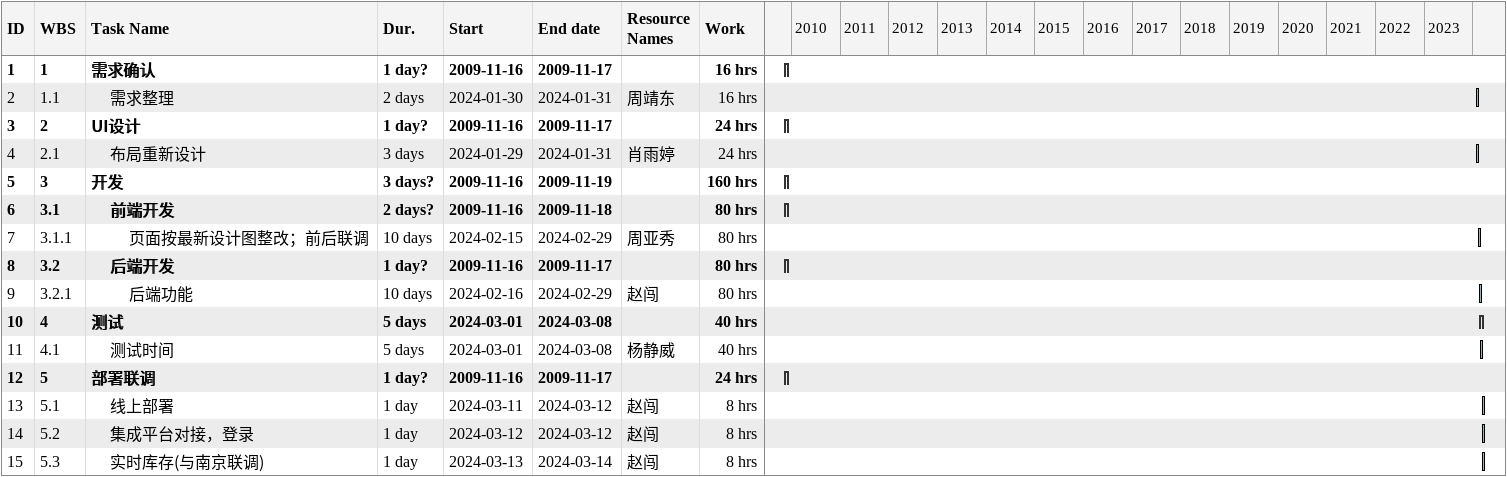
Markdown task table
| ID | WBS | Task | Duration | Start | Finish | Resources | Work (h) |
|---|---|---|---|---|---|---|---|
| 1 | 1 | **需求确认** | 1d? | 2009-11-16 | 2009-11-17 |  | 16 |
| 2 | 1.1 | 需求整理 | 2d | 2024-01-30 | 2024-01-31 | 周靖东 | 16 |
| 3 | 2 | **UI设计** | 1d? | 2009-11-16 | 2009-11-17 |  | 24 |
| 4 | 2.1 | 布局重新设计 | 3d | 2024-01-29 | 2024-01-31 | 肖雨婷 | 24 |
| 5 | 3 | **开发** | 3d? | 2009-11-16 | 2009-11-19 |  | 160 |
| 6 | 3.1 | **前端开发** | 2d? | 2009-11-16 | 2009-11-18 |  | 80 |
| 7 | 3.1.1 | 页面按最新设计图整改；前后联调 | 10d | 2024-02-15 | 2024-02-29 | 周亚秀 | 80 |
| 8 | 3.2 | **后端开发** | 1d? | 2009-11-16 | 2009-11-17 |  | 80 |
| 9 | 3.2.1 | 后端功能 | 10d | 2024-02-16 | 2024-02-29 | 赵闯 | 80 |
| 10 | 4 | **测试** | 5d | 2024-03-01 | 2024-03-08 |  | 40 |
| 11 | 4.1 | 测试时间 | 5d | 2024-03-01 | 2024-03-08 | 杨静威 | 40 |
| 12 | 5 | **部署联调** | 1d? | 2009-11-16 | 2009-11-17 |  | 24 |
| 13 | 5.1 | 线上部署 | 1d | 2024-03-11 | 2024-03-12 | 赵闯 | 8 |
| 14 | 5.2 | 集成平台对接，登录 | 1d | 2024-03-12 | 2024-03-12 | 赵闯 | 8 |
| 15 | 5.3 | 实时库存(与南京联调) | 1d | 2024-03-13 | 2024-03-14 | 赵闯 | 8 |
